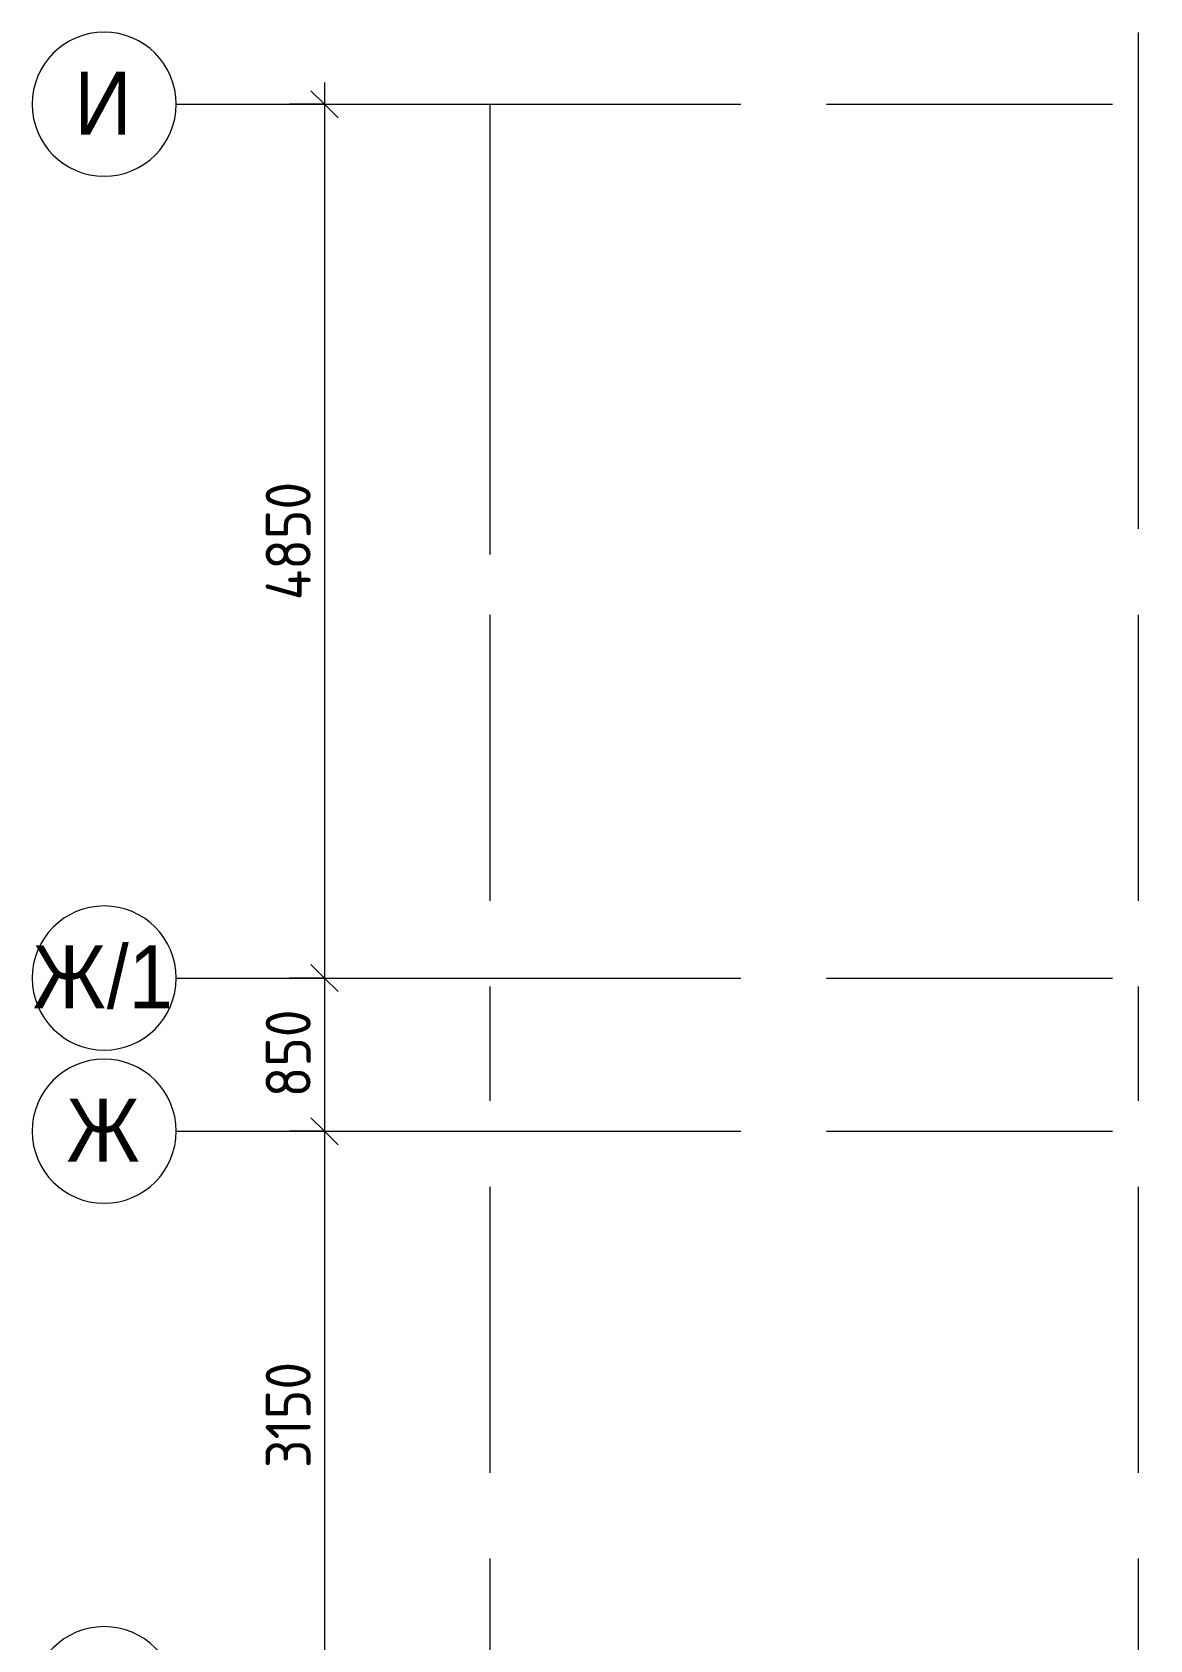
# Model space of a CAD drawing. Header units: millimetres. Extents: x 855 to 103073, y -1987 to 27400.
# Drawn here: x 20365 to 26570, y 18477 to 27400 of the extents above; entities that cross this region are included whole.
import ezdxf

# ---------------------------------------------------------------- set-up
doc = ezdxf.new("R2010")
doc.units = ezdxf.units.MM
doc.linetypes.add('Осевая', pattern=[3175, 635, -476.25, 1587.5, -476.25])
for name, color, linetype, lineweight in [('A-ANNO-DIMS', 7, 'Continuous', 9), ('A-ANNO-DIMS-100', 7, 'Continuous', 9), ('Оси', 7, 'Continuous', 9), ('Оси-1', 7, 'Continuous', 20), ('Оси-2', 7, 'Осевая', 9)]:
    doc.layers.add(name, color=color, linetype=linetype, lineweight=lineweight)
doc.styles.add('Arial', font='arial.ttf', dxfattribs={"width": 0.9, "height": 350})
doc.styles.add('ISOCPEUR_3', font='isocpeur.ttf', dxfattribs={"width": 0.9, "height": 250})
doc.dimstyles.new('ISO-2_5_0_9К_БОЛЬШОЙ_3', dxfattribs={"dimscale": 304.8, "dimtxt": 248.995294, "dimasz": 0.492126, "dimexe": 0.393701, "dimexo": 0.984252, "dimgap": 0, "dimtad": 1, "dimdec": 0, "dimrnd": 10, "dimzin": 0, "dimdsep": 46, "dimtxsty": 'ISOCPEUR_3', "dimblk1": 'OBLIQUE', "dimblk2": 'OBLIQUE', "dimsah": 1, "dimcen": 0.09, "dimdle": 0.393701, "dimazin": 0, "dimtfac": 1, "dimtdec": 4, "dimtix": 1, "dimtmove": 0, "dimatfit": 3, "dimfxl": 1, "dimtvp": 1, "dimtolj": 1, "dimtzin": 0, "dimarcsym": 2})

# ---------------------------------------------------------------- blocks, each defined once
blk = doc.blocks.new('Ось сетки - D8-29747960-План разверток пом_ 1_02_ Этаж 1')
at = {"layer": 'Оси-1'}
for start, end in [(360, 180), (180, 360)]:
    blk.add_arc((0, 0), 4, start, end, dxfattribs=at)
blk = doc.blocks.new('DIMBLOCK32-План разверток пом_ 1_02_ Этаж 1')
at = {"layer": 'A-ANNO-DIMS-100', "lineweight": 20}
for p, q in [((21987.9, 27000), (21912.9, 27075)), ((21987.9, 27000), (22062.9, 26925)), ((21987.9, 22150), (21912.9, 22225)), ((21987.9, 22150), (22062.9, 22075))]:
    blk.add_line(p, q, dxfattribs=at)
at = {"layer": 'A-ANNO-DIMS-100'}
for p, q in [((21987.9, 27120), (21987.9, 22150)), ((21794, 27000), (22107.9, 27000)), ((21987.9, 27000), (21794, 27000)), ((21794, 22150), (22107.9, 22150)), ((21987.9, 22150), (21794, 22150))]:
    blk.add_line(p, q, dxfattribs=at)
at = {"layer": 'A-ANNO-DIMS-100', "color": 0, "insert": (21661.3, 24247), "char_height": 250, "width": 787.208, "attachment_point": 1, "rotation": 90, "line_spacing_factor": 1.149209, "style": 'ISOCPEUR_3'}
blk.add_mtext('4850', dxfattribs=at)
blk = doc.blocks.new('_Oblique')
at = {"color": 0, "linetype": 'ByBlock', "lineweight": -2}
blk.add_line((-0.5, -0.5), (0.5, 0.5), dxfattribs=at)
blk = doc.blocks.new('DIMBLOCK33-План разверток пом_ 1_02_ Этаж 1')
at = {"layer": 'A-ANNO-DIMS-100', "lineweight": 20}
for p, q in [((21987.9, 22150), (21912.9, 22225)), ((21987.9, 22150), (22062.9, 22075)), ((21987.9, 21300), (21912.9, 21375)), ((21987.9, 21300), (22062.9, 21225))]:
    blk.add_line(p, q, dxfattribs=at)
at = {"layer": 'A-ANNO-DIMS-100'}
for p, q in [((21794, 22150), (22107.9, 22150)), ((21987.9, 22150), (21794, 22150)), ((21987.9, 22150), (21987.9, 21300)), ((21794, 21300), (22107.9, 21300)), ((21987.9, 21300), (21794, 21300))]:
    blk.add_line(p, q, dxfattribs=at)
at = {"layer": 'A-ANNO-DIMS-100', "color": 0, "insert": (21661.3, 21488), "char_height": 250, "width": 568.858, "attachment_point": 1, "rotation": 90, "line_spacing_factor": 1.149209, "style": 'ISOCPEUR_3'}
blk.add_mtext('850', dxfattribs=at)
blk = doc.blocks.new('DIMBLOCK34-План разверток пом_ 1_02_ Этаж 1')
at = {"layer": 'A-ANNO-DIMS-100', "lineweight": 20}
for p, q in [((21987.9, 21300), (21912.9, 21375)), ((21987.9, 21300), (22062.9, 21225)), ((21987.9, 18150), (21912.9, 18225)), ((21987.9, 18150), (22062.9, 18075))]:
    blk.add_line(p, q, dxfattribs=at)
at = {"layer": 'A-ANNO-DIMS-100'}
for p, q in [((21794, 21300), (22107.9, 21300)), ((21987.9, 21300), (21794, 21300)), ((21987.9, 21300), (21987.9, 18150)), ((21794, 18150), (22107.9, 18150)), ((21987.9, 18150), (21794, 18150))]:
    blk.add_line(p, q, dxfattribs=at)
at = {"layer": 'A-ANNO-DIMS-100', "color": 0, "insert": (21661.3, 19430.5), "char_height": 250, "width": 706.764, "attachment_point": 1, "rotation": 90, "line_spacing_factor": 1.149209, "style": 'ISOCPEUR_3'}
blk.add_mtext('3150', dxfattribs=at)

msp = doc.modelspace()

# ---------------------------------------------------------------- linework, layer by layer
at = {"layer": 'Оси'}
for p, q in [((26507.4, 24898.1), (26507.4, 27398.1)), ((21164.7, 27000), (23664.7, 27000)), ((22907.4, 24500), (22907.4, 27000)), ((21164.7, 22150), (23664.7, 22150)), ((21164.7, 21300), (23664.7, 21300))]:
    msp.add_line(p, q, dxfattribs=at)
at = {"layer": 'Оси-2'}
for p, q in [((23664.7, 27000), (40527.4, 27000)), ((26507.4, 8767.7), (26507.4, 24898.1)), ((22907.4, 8767.7), (22907.4, 24500)), ((23664.7, 22150), (40527.4, 22150)), ((23664.7, 21300), (40527.4, 21300))]:
    msp.add_line(p, q, dxfattribs=at)

# ---------------------------------------------------------------- block references
at = {"layer": 'Оси-1', "xscale": 99.99999999999993, "yscale": 99.99999999999993, "zscale": 99.99999999999993, "rotation": 269.9999999999994}
for p in [(20764.7, 27000), (20764.7, 22150), (20764.7, 21300), (20764.7, 18150)]:
    msp.add_blockref('Ось сетки - D8-29747960-План разверток пом_ 1_02_ Этаж 1', p, dxfattribs=at)

# ---------------------------------------------------------------- texts
at = {"layer": 'Оси', "char_height": 350, "attachment_point": 1, "style": 'Arial'}
for s, insert, width in [('\\fArial|b0|i0|c204|p34|;\\W.9;И', (20600.2, 27181), 389.62), ('\\fArial|b0|i0|c204|p34|;\\W.9;Ж', (20368, 22331), 497.848), ('/1', (20778.8, 22331), 454.557), ('\\fArial|b0|i0|c204|p34|;\\W.9;Ж', (20555.7, 21481), 497.848)]:
    msp.add_mtext(s, dxfattribs=dict(at, insert=insert, width=width))

# ---------------------------------------------------------------- dimensions: what is measured, and where the dimension line sits
at = {"layer": 'A-ANNO-DIMS'}
for base, p1, p2, override, picture, middle in [((21987.9, 22150), (22094, 27000), (22094, 22150), {"dimpost": '<>', "dimfxl": 4849.999753}, 'DIMBLOCK32-План разверток пом_ 1_02_ Этаж 1', (21862.9, 24575)), ((21987.9, 21300), (22094, 22150), (22094, 21300), {"dimpost": '<>', "dimfxl": 850}, 'DIMBLOCK33-План разверток пом_ 1_02_ Этаж 1', (21862.9, 21725)), ((21987.9, 18150), (22094, 21300), (22094, 18150), {"dimpost": '<>', "dimfxl": 3150}, 'DIMBLOCK34-План разверток пом_ 1_02_ Этаж 1', (21862.9, 19725))]:
    dim = msp.add_linear_dim(base=base, p1=p1, p2=p2, angle=90, dimstyle='ISO-2_5_0_9К_БОЛЬШОЙ_3', override=override, dxfattribs=at)
    dim.commit()
    dim.dimension.update_dxf_attribs({"geometry": picture, "text_midpoint": middle})

doc.saveas('drawing.dxf')
